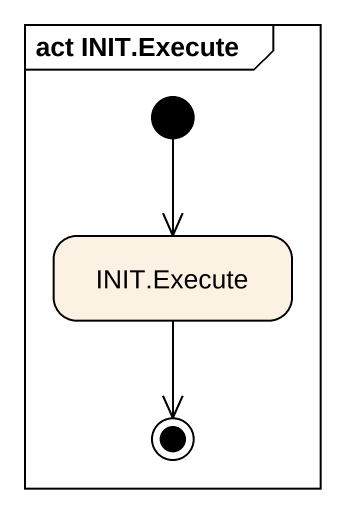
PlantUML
@startuml
mainframe act INIT.Execute
hide empty description
state "INIT.Execute" as INIT_Execute
[*] --> INIT_Execute
INIT_Execute --> [*]
@enduml
